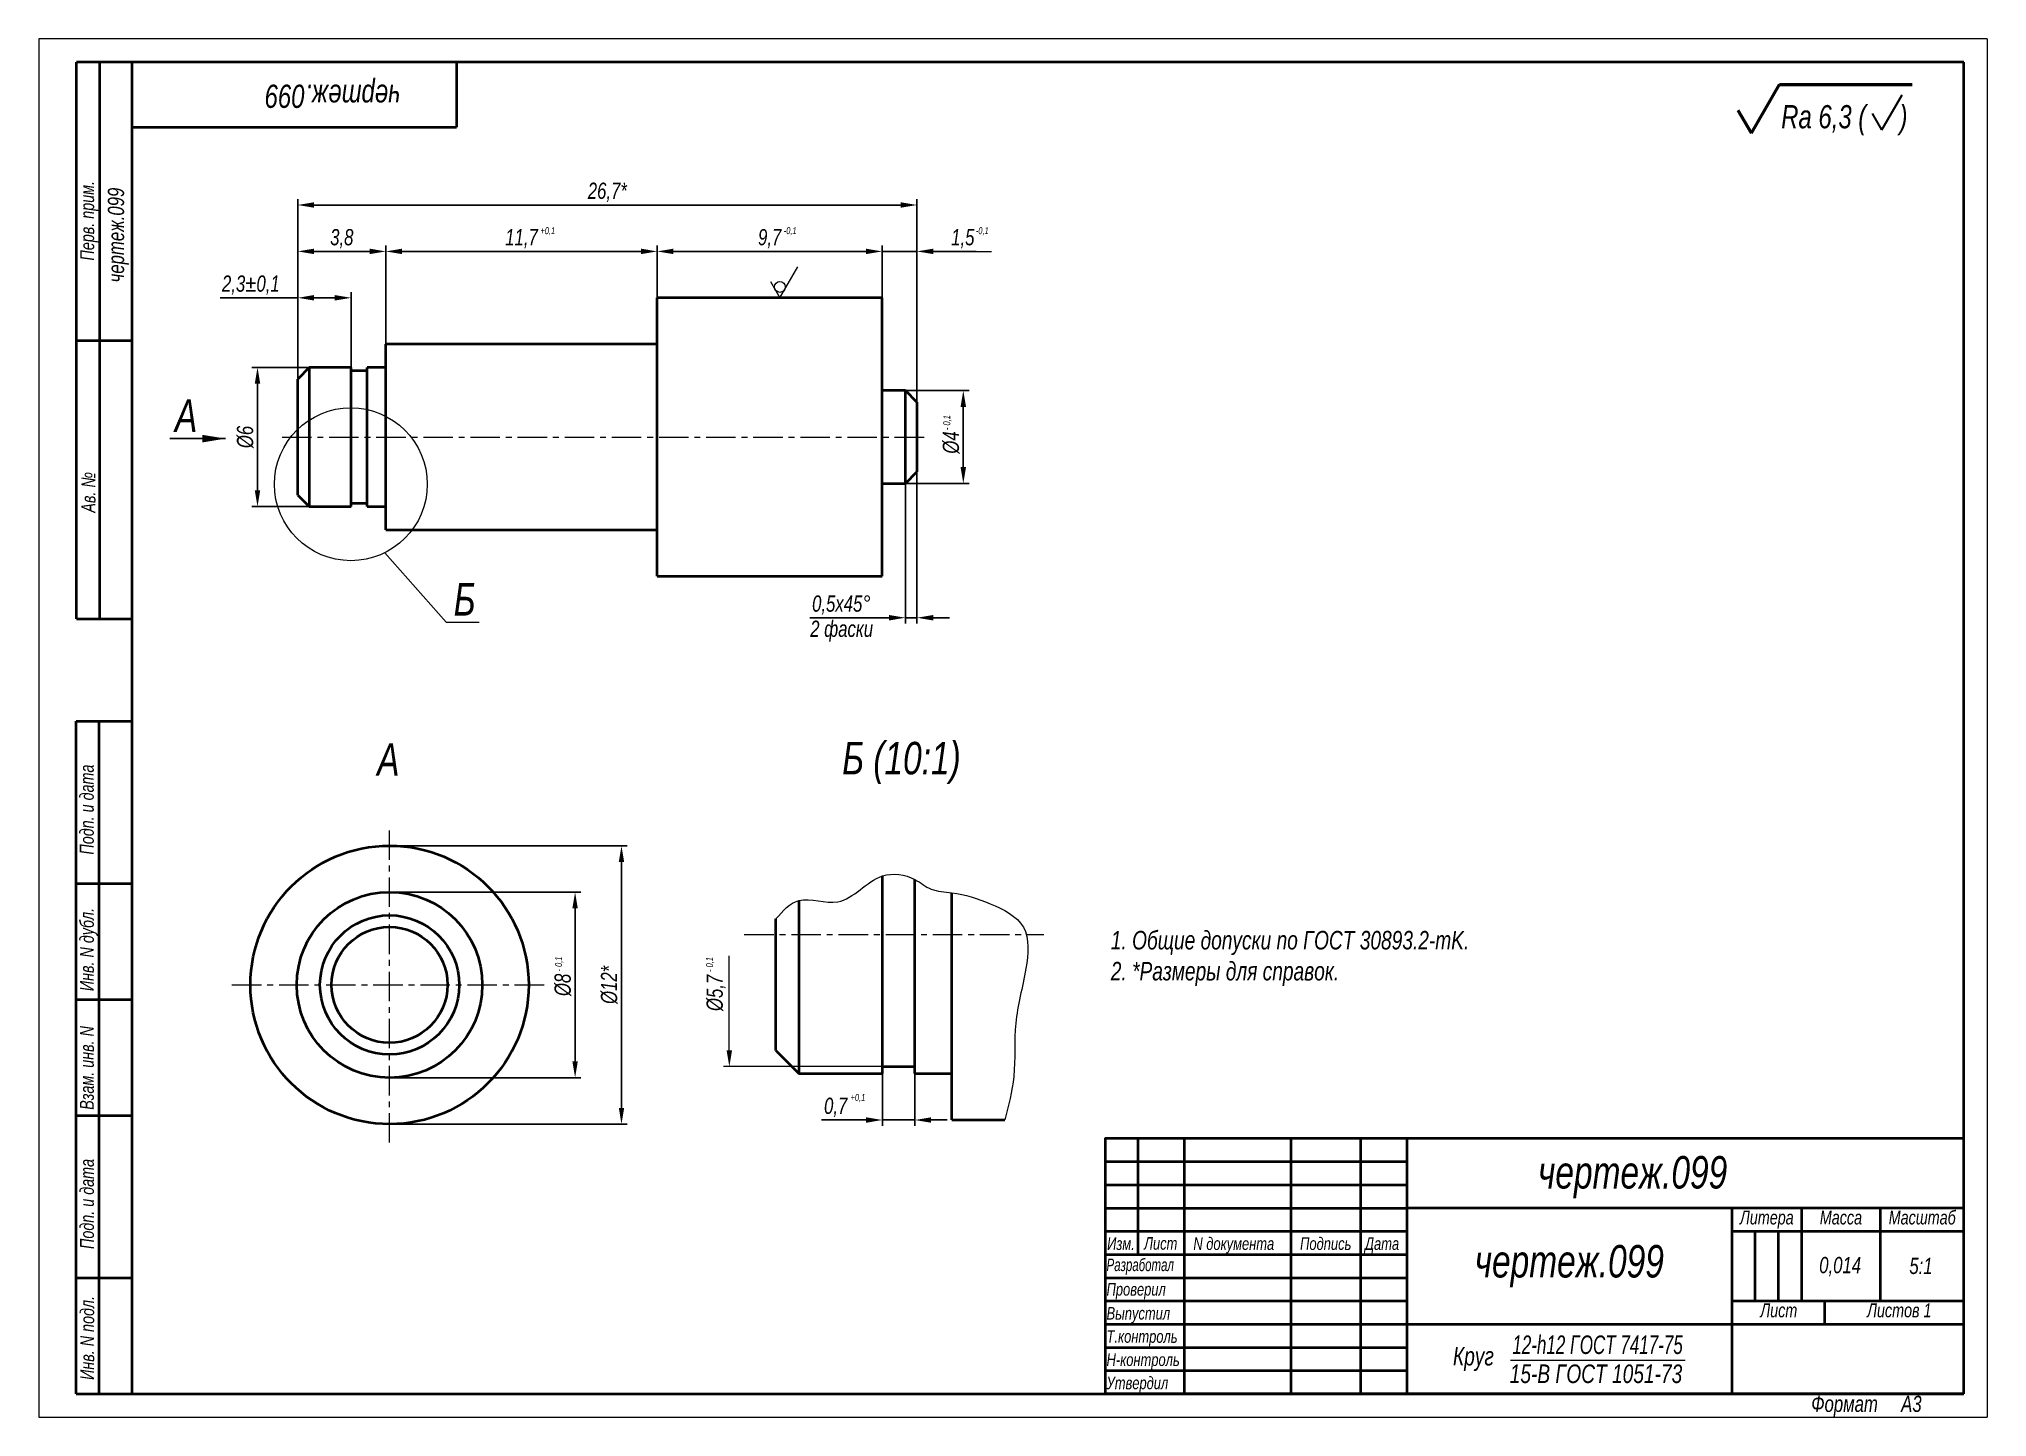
# Model space of a CAD drawing. Header units: millimetres. Extents: x 16864 to 17284, y -1845 to -1548.
import ezdxf

# ---------------------------------------------------------------- set-up
doc = ezdxf.new("R2010")
doc.units = ezdxf.units.MM
doc.linetypes.add('LT_03', pattern=[20.32, 12.7, -2.54, 2.54, -2.54])
for name, color, linetype, lineweight in [('Layer_01', 3, 'Continuous', 13), ('Layer_05', 7, 'Continuous', 40), ('Layer_07', 3, 'Continuous', 13), ('Layer_08', 1, 'Continuous', 15), ('Layer_09', 6, 'Continuous', 15), ('Layer_11', 6, 'Continuous', 15), ('Layer_13', 1, 'Continuous', 13), ('Layer_15', 7, 'Continuous', 40), ('Layer_19', 7, 'Continuous', 50), ('Layer_20', 8, 'Continuous', 20)]:
    doc.layers.add(name, color=color, linetype=linetype, lineweight=lineweight)
doc.styles.add('Style_01', font='ARIALNI.TTF', dxfattribs={"width": 0.9, "height": 3.5})
doc.dimstyles.new('DimStyle_05', dxfattribs={"dimtxt": 3.5, "dimasz": 3.5, "dimexe": 1.25, "dimexo": 0, "dimtad": 1, "dimdec": 1, "dimlfac": 0.2, "dimtxsty": 'Style_01', "dimcen": 0, "dimazin": 3, "dimtfac": 1, "dimtdec": 1, "dimtmove": 0, "dimatfit": 3})

# ---------------------------------------------------------------- blocks, each defined once
blk = doc.blocks.new('*D224')
at = {"layer": 'Defpoints', "color": 0, "ltscale": 0.5, "transparency": 16777216}
for p in [(17053.39, -1583.59), (16919.89, -1621.09), (17053.39, -1626.09)]:
    blk.add_point(p, dxfattribs=at)
at = {"layer": 'Layer_08', "color": 0, "lineweight": -2, "ltscale": 0.5, "transparency": 16777216}
for p, q in [((16919.89, -1621.09), (16919.89, -1582.34)), ((17053.39, -1626.09), (17053.39, -1582.34)), ((16923.39, -1583.59), (17049.89, -1583.59))]:
    blk.add_line(p, q, dxfattribs=at)
at = {"layer": 'Layer_08', "color": 0, "ltscale": 0.5, "transparency": 16777216}
for points in [[(16923.39, -1583), (16923.39, -1584.17), (16919.89, -1583.59)], [(17049.89, -1583), (17049.89, -1584.17), (17053.39, -1583.59)]]:
    blk.add_solid(points, dxfattribs=at)
at = {"layer": 'Layer_08', "color": 0, "ltscale": 0.5, "transparency": 16777216, "insert": (16986.64, -1580.85), "char_height": 3.5, "attachment_point": 5, "style": 'Style_01'}
blk.add_mtext('26,7*', dxfattribs=at)
blk = doc.blocks.new('*D225')
at = {"layer": 'Defpoints', "color": 0, "ltscale": 0.5, "transparency": 16777216}
for p in [(16938.89, -1593.59), (16919.89, -1621.09), (16938.89, -1618.59)]:
    blk.add_point(p, dxfattribs=at)
at = {"layer": 'Layer_08', "color": 0, "lineweight": -2, "ltscale": 0.5, "transparency": 16777216}
for p, q in [((16919.89, -1621.09), (16919.89, -1592.34)), ((16923.39, -1593.59), (16935.39, -1593.59)), ((16938.89, -1618.59), (16938.89, -1592.34))]:
    blk.add_line(p, q, dxfattribs=at)
at = {"layer": 'Layer_08', "color": 0, "ltscale": 0.5, "transparency": 16777216}
for points in [[(16923.39, -1593), (16923.39, -1594.17), (16919.89, -1593.59)], [(16935.39, -1593), (16935.39, -1594.17), (16938.89, -1593.59)]]:
    blk.add_solid(points, dxfattribs=at)
at = {"layer": 'Layer_08', "color": 0, "ltscale": 0.5, "transparency": 16777216, "insert": (16929.39, -1590.85), "char_height": 3.5, "attachment_point": 5, "style": 'Style_01'}
blk.add_mtext('3,8', dxfattribs=at)
blk = doc.blocks.new('*D226')
at = {"layer": 'Defpoints', "color": 0, "ltscale": 0.5, "transparency": 16777216}
for p in [(16997.39, -1593.59), (16938.89, -1613.59), (16997.39, -1613.59)]:
    blk.add_point(p, dxfattribs=at)
at = {"layer": 'Layer_08', "color": 0, "lineweight": -2, "ltscale": 0.5, "transparency": 16777216}
for p, q in [((16938.89, -1613.59), (16938.89, -1592.34)), ((16942.39, -1593.59), (16993.89, -1593.59)), ((16997.39, -1613.59), (16997.39, -1592.34))]:
    blk.add_line(p, q, dxfattribs=at)
at = {"layer": 'Layer_08', "color": 0, "ltscale": 0.5, "transparency": 16777216}
for points in [[(16942.39, -1593), (16942.39, -1594.17), (16938.89, -1593.59)], [(16993.89, -1593), (16993.89, -1594.17), (16997.39, -1593.59)]]:
    blk.add_solid(points, dxfattribs=at)
at = {"layer": 'Layer_08', "color": 0, "ltscale": 0.5, "transparency": 16777216, "insert": (16968.14, -1590.85), "char_height": 3.5, "attachment_point": 5, "style": 'Style_01'}
blk.add_mtext('11,7', dxfattribs=at)
blk = doc.blocks.new('*D227')
at = {"layer": 'Defpoints', "color": 0, "ltscale": 0.5, "transparency": 16777216}
for p in [(17045.89, -1593.59), (16997.39, -1603.59), (17045.89, -1603.59)]:
    blk.add_point(p, dxfattribs=at)
at = {"layer": 'Layer_08', "color": 0, "lineweight": -2, "ltscale": 0.5, "transparency": 16777216}
for p, q in [((16997.39, -1603.59), (16997.39, -1592.34)), ((17000.89, -1593.59), (17042.39, -1593.59)), ((17045.89, -1603.59), (17045.89, -1592.34))]:
    blk.add_line(p, q, dxfattribs=at)
at = {"layer": 'Layer_08', "color": 0, "ltscale": 0.5, "transparency": 16777216}
for points in [[(17000.89, -1593), (17000.89, -1594.17), (16997.39, -1593.59)], [(17042.39, -1593), (17042.39, -1594.17), (17045.89, -1593.59)]]:
    blk.add_solid(points, dxfattribs=at)
at = {"layer": 'Layer_08', "color": 0, "ltscale": 0.5, "transparency": 16777216, "insert": (17021.64, -1590.85), "char_height": 3.5, "attachment_point": 5, "style": 'Style_01'}
blk.add_mtext('9,7', dxfattribs=at)
blk = doc.blocks.new('*D228')
at = {"layer": 'Defpoints', "color": 0, "ltscale": 0.5, "transparency": 16777216}
for p in [(17053.39, -1593.59), (17053.39, -1599.55), (17045.89, -1603.59)]:
    blk.add_point(p, dxfattribs=at)
at = {"layer": 'Layer_08', "color": 0, "lineweight": -2, "ltscale": 0.5, "transparency": 16777216}
for p, q in [((17042.39, -1593.59), (17038.89, -1593.59)), ((17045.89, -1603.59), (17045.89, -1592.34)), ((17045.89, -1593.59), (17053.39, -1593.59)), ((17053.39, -1599.55), (17053.39, -1592.34)), ((17056.89, -1593.59), (17066.18, -1593.59))]:
    blk.add_line(p, q, dxfattribs=at)
at = {"layer": 'Layer_08', "color": 0, "ltscale": 0.5, "transparency": 16777216}
for points in [[(17042.39, -1593), (17042.39, -1594.17), (17045.89, -1593.59)], [(17056.89, -1593), (17056.89, -1594.17), (17053.39, -1593.59)]]:
    blk.add_solid(points, dxfattribs=at)
at = {"layer": 'Layer_08', "color": 0, "ltscale": 0.5, "transparency": 16777216, "insert": (17063.28, -1590.85), "char_height": 3.5, "attachment_point": 5, "style": 'Style_01'}
blk.add_mtext('1,5', dxfattribs=at)
blk = doc.blocks.new('*D229')
at = {"layer": 'Defpoints', "color": 0, "ltscale": 0.5, "transparency": 16777216}
for p in [(17050.89, -1623.59), (17050.89, -1643.59), (17063.39, -1643.59)]:
    blk.add_point(p, dxfattribs=at)
at = {"layer": 'Layer_08', "color": 0, "lineweight": -2, "ltscale": 0.5, "transparency": 16777216}
for p, q in [((17050.89, -1623.59), (17064.64, -1623.59)), ((17063.39, -1627.09), (17063.39, -1640.09)), ((17050.89, -1643.59), (17064.64, -1643.59))]:
    blk.add_line(p, q, dxfattribs=at)
at = {"layer": 'Layer_08', "color": 0, "ltscale": 0.5, "transparency": 16777216}
for points in [[(17062.8, -1627.09), (17063.97, -1627.09), (17063.39, -1623.59)], [(17062.8, -1640.09), (17063.97, -1640.09), (17063.39, -1643.59)]]:
    blk.add_solid(points, dxfattribs=at)
at = {"layer": 'Layer_08', "color": 0, "ltscale": 0.5, "transparency": 16777216, "insert": (17060.77, -1634.78), "char_height": 3.5, "attachment_point": 5, "rotation": 90, "style": 'Style_01'}
blk.add_mtext('%%C4', dxfattribs=at)
blk = doc.blocks.new('*D230')
at = {"layer": 'Defpoints', "color": 0, "ltscale": 0.5, "transparency": 16777216}
for p in [(16922.39, -1618.59), (16911.22, -1648.59), (16922.39, -1648.59)]:
    blk.add_point(p, dxfattribs=at)
at = {"layer": 'Layer_08', "color": 0, "lineweight": -2, "ltscale": 0.5, "transparency": 16777216}
for p, q in [((16922.39, -1618.59), (16909.97, -1618.59)), ((16911.22, -1622.09), (16911.22, -1645.09)), ((16922.39, -1648.59), (16909.97, -1648.59))]:
    blk.add_line(p, q, dxfattribs=at)
at = {"layer": 'Layer_08', "color": 0, "ltscale": 0.5, "transparency": 16777216}
for points in [[(16910.63, -1622.09), (16911.8, -1622.09), (16911.22, -1618.59)], [(16910.63, -1645.09), (16911.8, -1645.09), (16911.22, -1648.59)]]:
    blk.add_solid(points, dxfattribs=at)
at = {"layer": 'Layer_08', "color": 0, "ltscale": 0.5, "transparency": 16777216, "insert": (16908.6, -1633.59), "char_height": 3.5, "attachment_point": 5, "rotation": 90, "style": 'Style_01'}
blk.add_mtext('%%C6', dxfattribs=at)
blk = doc.blocks.new('*D231')
at = {"layer": 'Defpoints', "color": 0, "ltscale": 0.5, "transparency": 16777216}
for p in [(17053.39, -1641.09), (17050.89, -1643.59), (17050.89, -1672.54)]:
    blk.add_point(p, dxfattribs=at)
at = {"layer": 'Layer_08', "color": 0, "lineweight": -2, "ltscale": 0.5, "transparency": 16777216}
for p, q in [((17053.39, -1641.09), (17053.39, -1673.79)), ((17050.89, -1643.59), (17050.89, -1673.79)), ((17047.39, -1672.54), (17030.28, -1672.54)), ((17053.39, -1672.54), (17050.89, -1672.54)), ((17056.89, -1672.54), (17060.39, -1672.54))]:
    blk.add_line(p, q, dxfattribs=at)
at = {"layer": 'Layer_08', "color": 0, "ltscale": 0.5, "transparency": 16777216}
for points in [[(17047.39, -1671.96), (17047.39, -1673.13), (17050.89, -1672.54)], [(17056.89, -1671.96), (17056.89, -1673.13), (17053.39, -1672.54)]]:
    blk.add_solid(points, dxfattribs=at)
at = {"layer": 'Layer_08', "color": 0, "ltscale": 0.5, "transparency": 16777216, "insert": (17037.08, -1669.81), "char_height": 3.5, "attachment_point": 5, "style": 'Style_01'}
blk.add_mtext('0,5x45%%D', dxfattribs=at)
blk = doc.blocks.new('*D234')
at = {"layer": 'Defpoints', "color": 0, "ltscale": 0.5, "transparency": 16777216}
for p in [(16919.89, -1603.59), (16919.89, -1609.72), (16931.39, -1618.59)]:
    blk.add_point(p, dxfattribs=at)
at = {"layer": 'Layer_08', "color": 0, "lineweight": -2, "ltscale": 0.5, "transparency": 16777216}
for p, q in [((16919.89, -1603.59), (16903.17, -1603.59)), ((16919.89, -1609.72), (16919.89, -1602.34)), ((16927.89, -1603.59), (16923.39, -1603.59)), ((16931.39, -1618.59), (16931.39, -1602.34))]:
    blk.add_line(p, q, dxfattribs=at)
at = {"layer": 'Layer_08', "color": 0, "ltscale": 0.5, "transparency": 16777216}
for points in [[(16923.39, -1603), (16923.39, -1604.17), (16919.89, -1603.59)], [(16927.89, -1603), (16927.89, -1604.17), (16931.39, -1603.59)]]:
    blk.add_solid(points, dxfattribs=at)
at = {"layer": 'Layer_08', "color": 0, "ltscale": 0.5, "transparency": 16777216, "insert": (16909.78, -1600.85), "char_height": 3.5, "attachment_point": 5, "style": 'Style_01'}
blk.add_mtext('2,3%%P0,1', dxfattribs=at)
blk = doc.blocks.new('*D235')
at = {"layer": 'Defpoints', "color": 0, "ltscale": 0.5, "transparency": 16777216}
for p in [(16939.69, -1721.67), (16939.69, -1781.67), (16989.69, -1781.67)]:
    blk.add_point(p, dxfattribs=at)
at = {"layer": 'Layer_08', "color": 0, "lineweight": -2, "ltscale": 0.5, "transparency": 16777216}
for p, q in [((16939.69, -1721.67), (16990.94, -1721.67)), ((16989.69, -1725.17), (16989.69, -1778.17)), ((16939.69, -1781.67), (16990.94, -1781.67))]:
    blk.add_line(p, q, dxfattribs=at)
at = {"layer": 'Layer_08', "color": 0, "ltscale": 0.5, "transparency": 16777216}
for points in [[(16989.11, -1725.17), (16990.27, -1725.17), (16989.69, -1721.67)], [(16989.11, -1778.17), (16990.27, -1778.17), (16989.69, -1781.67)]]:
    blk.add_solid(points, dxfattribs=at)
at = {"layer": 'Layer_08', "color": 0, "ltscale": 0.5, "transparency": 16777216, "insert": (16987.07, -1751.67), "char_height": 3.5, "attachment_point": 5, "rotation": 90, "style": 'Style_01'}
blk.add_mtext('%%C12*', dxfattribs=at)
blk = doc.blocks.new('*D236')
at = {"layer": 'Defpoints', "color": 0, "ltscale": 0.5, "transparency": 16777216}
for p in [(16939.69, -1731.67), (16939.69, -1771.67), (16979.69, -1771.67)]:
    blk.add_point(p, dxfattribs=at)
at = {"layer": 'Layer_08', "color": 0, "lineweight": -2, "ltscale": 0.5, "transparency": 16777216}
for p, q in [((16939.69, -1731.67), (16980.94, -1731.67)), ((16979.69, -1735.17), (16979.69, -1768.17)), ((16939.69, -1771.67), (16980.94, -1771.67))]:
    blk.add_line(p, q, dxfattribs=at)
at = {"layer": 'Layer_08', "color": 0, "ltscale": 0.5, "transparency": 16777216}
for points in [[(16979.11, -1735.17), (16980.27, -1735.17), (16979.69, -1731.67)], [(16979.11, -1768.17), (16980.27, -1768.17), (16979.69, -1771.67)]]:
    blk.add_solid(points, dxfattribs=at)
at = {"layer": 'Layer_08', "color": 0, "ltscale": 0.5, "transparency": 16777216, "insert": (16977.07, -1751.67), "char_height": 3.5, "attachment_point": 5, "rotation": 90, "style": 'Style_01'}
blk.add_mtext('%%C8', dxfattribs=at)
blk = doc.blocks.new('*D238')
at = {"layer": 'Defpoints', "color": 0, "ltscale": 0.5, "transparency": 16777216}
for p in [(17045.94, -1770.79), (17052.94, -1770.79), (17052.94, -1780.79)]:
    blk.add_point(p, dxfattribs=at)
at = {"layer": 'Layer_08', "color": 0, "lineweight": -2, "ltscale": 0.5, "transparency": 16777216}
for p, q in [((17045.94, -1770.79), (17045.94, -1782.04)), ((17052.94, -1770.79), (17052.94, -1782.04)), ((17042.44, -1780.79), (17032.79, -1780.79)), ((17052.94, -1780.79), (17045.94, -1780.79)), ((17056.44, -1780.79), (17059.94, -1780.79))]:
    blk.add_line(p, q, dxfattribs=at)
at = {"layer": 'Layer_08', "color": 0, "ltscale": 0.5, "transparency": 16777216}
for points in [[(17042.44, -1780.21), (17042.44, -1781.38), (17045.94, -1780.79)], [(17056.44, -1780.21), (17056.44, -1781.38), (17052.94, -1780.79)]]:
    blk.add_solid(points, dxfattribs=at)
at = {"layer": 'Layer_08', "color": 0, "ltscale": 0.5, "transparency": 16777216, "insert": (17035.87, -1778.06), "char_height": 3.5, "attachment_point": 5, "style": 'Style_01'}
blk.add_mtext('0,7', dxfattribs=at)
blk = doc.blocks.new('Block_34')
at = {"layer": 'Layer_05', "linetype": 'Continuous', "lineweight": 15}
for p, q in [((0, 297.18), (0, 0.18)), ((420, 297.18), (0, 297.18)), ((420, 297.18), (420, 0.18)), ((0, 0.18), (420, 0.18))]:
    blk.add_line(p, q, dxfattribs=at)
at = {"layer": 'Layer_05', "linetype": 'Continuous'}
for p, q in [((415, 292.18), (8.12, 292.18)), ((8.12, 172.18), (8.12, 292.18)), ((13.12, 172.18), (13.12, 292.18)), ((20, 292.18), (20, 5.18)), ((90, 292.18), (90, 278.18)), ((415, 5.18), (415, 292.18)), ((20, 278.18), (90, 278.18)), ((8.12, 232.18), (20, 232.18)), ((8.12, 172.18), (20, 172.18)), ((8, 5.18), (8, 150.18)), ((8, 150.18), (20, 150.18)), ((13, 5.18), (13, 150.18)), ((8, 115.18), (20, 115.18)), ((8, 90.18), (20, 90.18)), ((8, 65.18), (20, 65.18)), ((229.88, 55.22), (294.92, 55.22)), ((229.88, 50.21), (294.92, 50.21)), ((229.88, 45.21), (294.92, 45.21)), ((369.97, 40.21), (369.97, 25.2)), ((374.97, 40.21), (374.97, 25.2)), ((8, 30.18), (20, 30.18)), ((229.88, 30.2), (294.92, 30.2)), ((229.88, 25.2), (294.92, 25.2)), ((229.88, 20.19), (294.92, 20.19)), ((229.88, 15.19), (294.92, 15.19)), ((229.88, 10.19), (294.92, 10.19)), ((8, 5.18), (20, 5.18)), ((20, 5.18), (415, 5.18)), ((415, 5.18), (230, 5.18))]:
    blk.add_line(p, q, dxfattribs=at)
for points in [[(415, 60.22), (229.88, 60.22), (229.88, 5.18)], [(236.88, 60.22), (236.88, 35.2)], [(246.89, 60.22), (246.89, 5.18)], [(269.9, 60.22), (269.9, 5.18)], [(284.91, 60.22), (284.91, 5.18)], [(294.92, 60.22), (294.92, 5.18)], [(415, 45.21), (294.92, 45.21)], [(415, 45.21), (294.92, 45.21)], [(364.97, 45.21), (364.97, 5.18)], [(379.98, 45.21), (379.98, 25.2)], [(396.99, 45.21), (396.99, 25.2)], [(396.99, 45.21), (396.99, 25.2)], [(229.88, 40.21), (294.92, 40.21)], [(364.97, 40.21), (415, 40.21)], [(229.88, 35.2), (294.92, 35.2)], [(364.97, 25.2), (415, 25.2)], [(384.98, 25.2), (384.98, 20.19)], [(294.92, 20.19), (415, 20.19)]]:
    blk.add_lwpolyline(points, dxfattribs=at)
at = {"layer": 'Layer_05', "linetype": 'Continuous', "style": 'Style_01', "width": 0.9}
for s, p in [('Перв. прим.', (11.89, 249.43)), ('Ав. №', (12.16, 195.1)), ('Подп. и дата', (11.81, 121.4)), ('Инв. N дубл.', (11.82, 91.97)), ('Взам. инв. N', (11.83, 66.4)), ('Подп. и дата', (11.85, 36.4)), ('Инв. N подл.', (11.9, 8.18))]:
    blk.add_text(s, height=3, rotation=90, dxfattribs=at).set_placement(p)
at = {"layer": 'Layer_05', "linetype": 'Continuous', "style": 'Style_01'}
for s, height, width, p in [('Литера', 3, 0.9, (366.74, 41.69)), ('Масса', 3, 0.9, (383.95, 41.69)), ('Масштаб', 3, 0.9, (398.8, 41.69)), ('Изм.', 2.7, 0.9, (230.29, 36.2)), ('Лист', 2.7, 0.9, (238.27, 36.25)), ('N документа', 2.7, 0.9, (248.89, 36.2)), ('Подпись', 2.7, 0.9, (271.9, 36.2)), ('Дата', 2.7, 0.9, (285.88, 36.2)), ('Разработал', 2.7, 0.8, (230.17, 31.64)), ('Проверил', 2.7, 0.9, (230.17, 26.36)), ('Выпустил', 2.7, 0.9, (230.17, 21.19)), ('Лист ', 3, 0.9, (371.13, 21.68)), ('Листов 1', 3, 0.9, (394.15, 21.68)), ('Т.контроль', 2.7, 0.9, (230.17, 16.19)), ('Н-контроль', 2.7, 0.9, (230.17, 11.19)), ('Утвердил', 2.7, 0.9, (230.17, 6.18))]:
    blk.add_text(s, height=height, dxfattribs=dict(at, width=width)).set_placement(p)
at = {"layer": 'Layer_05', "linetype": 'Continuous', "insert": (382.1, 4.78), "char_height": 3.5, "width": 32.9515, "attachment_point": 1, "style": 'Style_01'}
blk.add_mtext('Формат     А3', dxfattribs=at)

msp = doc.modelspace()

# ---------------------------------------------------------------- linework, layer by layer
at = {"layer": 'Layer_01', "lineweight": 13, "ltscale": 0.303109}
msp.add_line((17233.3, -1568.12), (17239.36, -1557.62), dxfattribs=at)
msp.add_line((17233.3, -1568.12), (17239.36, -1557.62), dxfattribs=at)
msp.add_line((17233.3, -1568.12), (17239.36, -1557.62), dxfattribs=at)
at = {"layer": 'Layer_01', "lineweight": 30}
for q in [(17265.78, -1559.87), (17265.78, -1559.87), (17265.78, -1559.87), (17265.78, -1559.87), (17259.43, -1563.87), (17259.43, -1563.87), (17259.43, -1563.87), (17259.43, -1563.87)]:
    msp.add_line((17261.45, -1567.37), q, dxfattribs=at)
at = {"layer": 'Layer_01', "lineweight": 13, "ltscale": 0.141451}
msp.add_line((17233.3, -1568.12), (17230.47, -1563.22), dxfattribs=at)
msp.add_line((17233.3, -1568.12), (17230.47, -1563.22), dxfattribs=at)
msp.add_line((17233.3, -1568.12), (17230.47, -1563.22), dxfattribs=at)
at = {"layer": 'Layer_08', "ltscale": 0.5}
for p, q in [((17066.18, -1593.59), (17069.45, -1593.59)), ((17012.94, -1765.79), (17012.94, -1745.43)), ((17048.84, -1769.29), (17011.69, -1769.29))]:
    msp.add_line(p, q, dxfattribs=at)
msp.add_solid([(17012.36, -1765.79), (17013.53, -1765.79), (17012.94, -1769.29)], dxfattribs=at)
at = {"layer": 'Layer_09', "lineweight": 13}
for p, q in [((17021.82, -1600.09), (17023.84, -1603.59)), ((17023.84, -1603.59), (17027.68, -1596.94))]:
    msp.add_line(p, q, dxfattribs=at)
at = {"layer": 'Layer_09', "linetype": 'LT_03', "ltscale": 0.5}
for p, q in [((16916.5, -1633.59), (17056.06, -1633.59)), ((16939.69, -1785.66), (16939.69, -1718.37)), ((17016.17, -1740.79), (17080.72, -1740.79)), ((16905.7, -1751.67), (16973.68, -1751.67))]:
    msp.add_line(p, q, dxfattribs=at)
at = {"layer": 'Layer_09'}
msp.add_line((17181.37, -1832.56), (17219.01, -1832.56), dxfattribs=at)
at = {"layer": 'Layer_09', "lineweight": 13}
msp.add_circle((17023.84, -1601.25), 1.17, dxfattribs=at)
at = {"layer": 'Layer_09', "ltscale": 0.5}
msp.add_circle((16931.35, -1643.77), 16.48, dxfattribs=at)
msp.add_open_spline([(17022.94, -1737.47), (17024.48, -1735.74), (17028.03, -1731.75), (17037.9, -1736.05), (17044.02, -1726.9), (17052.34, -1728.05), (17056.41, -1731.53), (17062.41, -1731.77), (17069.12, -1733.86), (17078, -1738.39), (17077, -1749.56), (17073.99, -1759.58), (17074.93, -1770.88), (17073.15, -1777.7), (17072.35, -1780.79)], degree=3, knots=[0, 0, 0, 0, 6.38823, 14.750759, 25.881649, 32.923745, 36.984933, 41.556933, 50.142015, 58.886374, 67.805847, 79.787055, 91.299302, 100.859509, 100.859509, 100.859509, 100.859509], dxfattribs=at)
at = {"layer": 'Layer_11', "ltscale": 0.5}
for p, q in [((16938.66, -1658.54), (16951.92, -1673.52)), ((16951.92, -1673.52), (16959.04, -1673.52))]:
    msp.add_line(p, q, dxfattribs=at)
at = {"layer": 'Layer_15', "linetype": 'Continuous'}
for p, q in [((17045.89, -1603.59), (16997.39, -1603.59)), ((16997.39, -1663.59), (16997.39, -1603.59)), ((17045.89, -1663.59), (17045.89, -1603.59)), ((16997.39, -1613.59), (16938.89, -1613.59)), ((16938.89, -1653.59), (16938.89, -1613.59)), ((16922.39, -1618.59), (16919.89, -1621.09)), ((16919.89, -1646.09), (16919.89, -1621.09)), ((16931.39, -1618.59), (16922.39, -1618.59)), ((16922.39, -1618.59), (16922.39, -1648.59)), ((16931.39, -1648.59), (16931.39, -1618.59)), ((16934.89, -1619.34), (16931.39, -1619.34)), ((16938.89, -1618.59), (16934.89, -1618.59)), ((16934.89, -1648.59), (16934.89, -1618.59)), ((17050.89, -1623.59), (17045.89, -1623.59)), ((17053.39, -1626.09), (17050.89, -1623.59)), ((17050.89, -1643.59), (17050.89, -1623.59)), ((17053.39, -1626.09), (17053.39, -1641.09)), ((17050.89, -1643.59), (17053.39, -1641.09)), ((16919.89, -1646.09), (16922.39, -1648.59)), ((17045.89, -1643.59), (17050.89, -1643.59)), ((16922.39, -1648.59), (16931.39, -1648.59)), ((16931.39, -1647.84), (16934.89, -1647.84)), ((16934.89, -1648.59), (16938.89, -1648.59)), ((16938.89, -1653.59), (16997.39, -1653.59)), ((16997.39, -1663.59), (17045.89, -1663.59)), ((17045.94, -1770.79), (17045.94, -1728.2)), ((17052.94, -1770.79), (17052.94, -1728.96)), ((17027.94, -1733.49), (17027.94, -1770.79)), ((17060.94, -1780.79), (17060.94, -1731.85)), ((17022.94, -1765.79), (17022.94, -1737.47)), ((17022.94, -1765.79), (17027.94, -1770.79)), ((17027.94, -1770.79), (17045.94, -1770.79)), ((17045.94, -1769.29), (17052.94, -1769.29)), ((17052.94, -1770.79), (17060.94, -1770.79)), ((17060.94, -1780.79), (17072.35, -1780.79))]:
    msp.add_line(p, q, dxfattribs=at)
for radius in [30, 20, 15, 12.5]:
    msp.add_circle((16939.69, -1751.67), radius, dxfattribs=at)
at = {"layer": 'Layer_19', "lineweight": 50}
for p, q in [((17233.3, -1568.12), (17239.36, -1557.62)), ((17239.36, -1557.62), (17267.94, -1557.62)), ((17233.3, -1568.12), (17230.47, -1563.22))]:
    msp.add_line(p, q, dxfattribs=at)

# ---------------------------------------------------------------- block references
at = {"layer": 'Layer_05'}
msp.add_blockref('Block_34', (16864.1, -1844.99), dxfattribs=at)

# ---------------------------------------------------------------- texts
at = {"layer": 'Layer_01', "style": 'Style_01', "width": 0.9}
for s, height, p in [('Rа 6,3 (     )', 5, (17239.73, -1567.06)), ('А', 7, (16893.42, -1632.48)), ('Б', 7, (16953.52, -1672.07)), ('А', 7, (16937.01, -1706.59)), ('Б (10:1)', 7, (17037.28, -1706.3))]:
    msp.add_text(s, height=height, dxfattribs=at).set_placement(p)
at = {"layer": 'Layer_01', "insert": (17095.19, -1751.91), "char_height": 4, "attachment_point": 7, "style": 'Style_01'}
msp.add_mtext_dynamic_manual_height_columns('1. Общие допуски по ГОСТ 30893.2-mK.\\P2. *Размеры для справок.', width=174.6214, gutter_width=70, heights=[66.33], dxfattribs=at)
at = {"layer": 'Layer_07', "linetype": 'Continuous', "style": 'Style_01', "width": 0.9}
for height, rotation, p in [(5, 180, (16942.05, -1557.65)), (3.5, 90, (16882.45, -1600.26))]:
    msp.add_text('чертеж.099', height=height, rotation=rotation, dxfattribs=at).set_placement(p)
for s, height, p in [('чертеж.099', 7, (17187.3, -1795.56)), ('0,014', 3.5, (17247.92, -1813.81)), ('5:1', 3.5, (17267.35, -1813.98))]:
    msp.add_text(s, height=height, dxfattribs=at).set_placement(p)
at = {"layer": 'Layer_07', "style": 'Style_01', "width": 0.9}
for s, p in [('Круг', (17168.95, -1833.69)), ('15-В ГОСТ 1051-73', (17181.19, -1837.48))]:
    msp.add_text(s, height=4, dxfattribs=at).set_placement(p)
at = {"layer": 'Layer_07', "linetype": 'Continuous', "insert": (17194.04, -1812.29), "char_height": 7, "width": 70.0467, "attachment_point": 5, "style": 'Style_01'}
msp.add_mtext('чертеж.099', dxfattribs=at)
at = {"layer": 'Layer_07', "insert": (17200.13, -1829.25), "char_height": 4, "width": 70.0467, "attachment_point": 5, "style": 'Style_01'}
msp.add_mtext('{\\W0.8;12-h12 ГОСТ 7417-75 }', dxfattribs=at)
at = {"layer": 'Layer_08', "ltscale": 0.5, "insert": (17037.16, -1675.45), "char_height": 3.5, "attachment_point": 5, "style": 'Style_01'}
msp.add_mtext('2 фаски', dxfattribs=at)
at = {"layer": 'Layer_08', "ltscale": 0.5, "insert": (17010.1, -1753.4), "char_height": 3.5, "attachment_point": 5, "rotation": 90, "style": 'Style_01'}
msp.add_mtext('%%C5,7', dxfattribs=at)
at = {"layer": 'Layer_13', "style": 'Style_01', "width": 0.9}
for s, p in [('+0,1', (16972.22, -1589.87)), ('-0,1', (17024.67, -1589.87)), ('-0,1', (17066.09, -1589.87)), ('+0,1', (17039.08, -1776.68))]:
    msp.add_text(s, height=1.5, dxfattribs=at).set_placement(p)
for p in [(17060.57, -1632.1), (16976.87, -1748.78), (17009.42, -1748.89)]:
    msp.add_text('- 0,1', height=1.5, rotation=90, dxfattribs=at).set_placement(p)

# ---------------------------------------------------------------- dimensions: what is measured, and where the dimension line sits
at = {"layer": 'Layer_08', "ltscale": 0.5}
for base, p1, p2, text, picture, middle in [((17053.39, -1583.59), (16919.89, -1621.09), (17053.39, -1626.09), '<>*', '*D224', (16986.64, -1580.85)), ((16919.89, -1603.59), (16931.39, -1618.59), (16919.89, -1609.72), '<>%%P0,1', '*D234', (16909.78, -1600.85)), ((17050.89, -1672.54), (17053.39, -1641.09), (17050.89, -1643.59), '<>x45%%D', '*D231', (17037.08, -1669.81))]:
    dim = msp.add_linear_dim(base=base, p1=p1, p2=p2, text=text, dimstyle='DimStyle_05', dxfattribs=at)
    dim.commit()
    dim.dimension.update_dxf_attribs({"geometry": picture, "text_midpoint": middle})
for base, p1, p2, picture, middle in [((16938.89, -1593.59), (16919.89, -1621.09), (16938.89, -1618.59), '*D225', (16929.39, -1590.85)), ((16997.39, -1593.59), (16938.89, -1613.59), (16997.39, -1613.59), '*D226', (16968.14, -1590.85)), ((17045.89, -1593.59), (16997.39, -1603.59), (17045.89, -1603.59), '*D227', (17021.64, -1590.85))]:
    dim = msp.add_linear_dim(base=base, p1=p1, p2=p2, dimstyle='DimStyle_05', dxfattribs=at)
    dim.commit()
    dim.dimension.update_dxf_attribs({"geometry": picture, "text_midpoint": middle})
dim = msp.add_linear_dim(base=(17053.39, -1593.59), p1=(17045.89, -1603.59), p2=(17053.39, -1599.55), dimstyle='DimStyle_05', dxfattribs=at)
dim.commit()
dim.dimension.update_dxf_attribs({"geometry": '*D228', "text_midpoint": (17063.28, -1593.59), "dimtype": 160})
for base, p1, p2, text, picture, middle in [((16911.22, -1648.59), (16922.39, -1618.59), (16922.39, -1648.59), '%%C<>', '*D230', (16908.6, -1633.59)), ((16989.69, -1781.67), (16939.69, -1721.67), (16939.69, -1781.67), '%%C<>*', '*D235', (16987.07, -1751.67))]:
    dim = msp.add_linear_dim(base=base, p1=p1, p2=p2, angle=90, text=text, dimstyle='DimStyle_05', dxfattribs=at)
    dim.commit()
    dim.dimension.update_dxf_attribs({"geometry": picture, "text_midpoint": middle})
for base, p1, p2, picture, middle in [((17063.39, -1643.59), (17050.89, -1623.59), (17050.89, -1643.59), '*D229', (17063.39, -1634.78)), ((16979.69, -1771.67), (16939.69, -1731.67), (16939.69, -1771.67), '*D236', (16979.69, -1751.67))]:
    dim = msp.add_linear_dim(base=base, p1=p1, p2=p2, angle=90, text='%%C<>', dimstyle='DimStyle_05', dxfattribs=at)
    dim.commit()
    dim.dimension.update_dxf_attribs({"geometry": picture, "text_midpoint": middle, "dimtype": 160})
dim = msp.add_linear_dim(base=(17052.94, -1780.79), p1=(17045.94, -1770.79), p2=(17052.94, -1770.79), text='0,7', dimstyle='DimStyle_05', dxfattribs=at)
dim.commit()
dim.dimension.update_dxf_attribs({"geometry": '*D238', "text_midpoint": (17035.87, -1780.79), "dimtype": 160})

# ---------------------------------------------------------------- leaders
at = {"layer": 'Layer_20'}
msp.add_leader([(16904.31, -1633.94), (16892.31, -1633.94)], dimstyle='DimStyle_05', override={"dimasz": 5, "dimclrd": 6}, dxfattribs=at)

doc.saveas('drawing.dxf')
